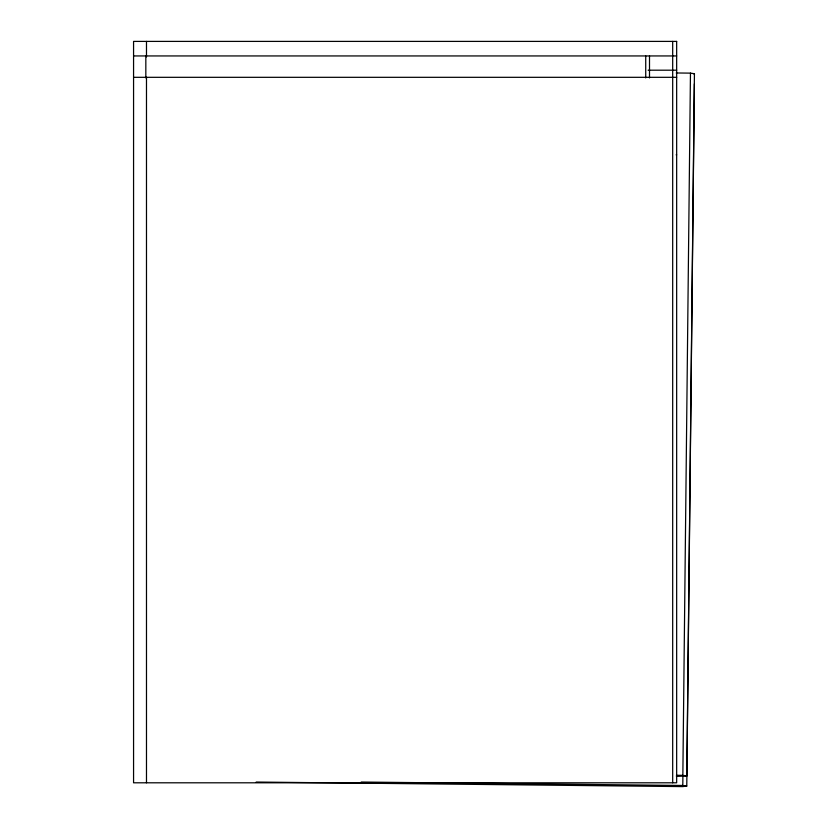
<?xml version="1.0" encoding="UTF-8"?>
<svg xmlns="http://www.w3.org/2000/svg" width="828" height="828" viewBox="0 0 828 828"><rect width="100%" height="100%" fill="white"/><g stroke="black" fill="none" stroke-linecap="round" stroke-linejoin="round"><path stroke-width="1.24" d="M690.459 73.123L694.433 73.733L686.826 775.95L682.852 775.339L690.459 73.123L676.238 72.978M694.381 83.866L686.774 786.082L682.8 785.472L682.893 776.426M693.895 74.013L694.433 73.733M686.826 775.95L676.383 776.395M686.774 786.082L682.789 786.6L256.162 782.046M133.567 55.942L676.662 55.942M648.117 70.194L676.662 70.194M133.567 77.314L676.662 77.314M676.134 154.836L676.662 154.836M676.383 775.277L682.852 775.339M361.184 782.036L682.8 785.472M672.688 41.4L672.688 782.802M649.504 55.942L649.504 77.925M645.726 55.942L645.726 77.925M146.484 41.4L146.484 56.904M146.484 77.314L146.484 782.802M145.832 55.942L145.832 77.925M676.662 41.4L133.567 41.4L133.567 782.802L676.662 782.802L676.662 41.4"/></g></svg>
